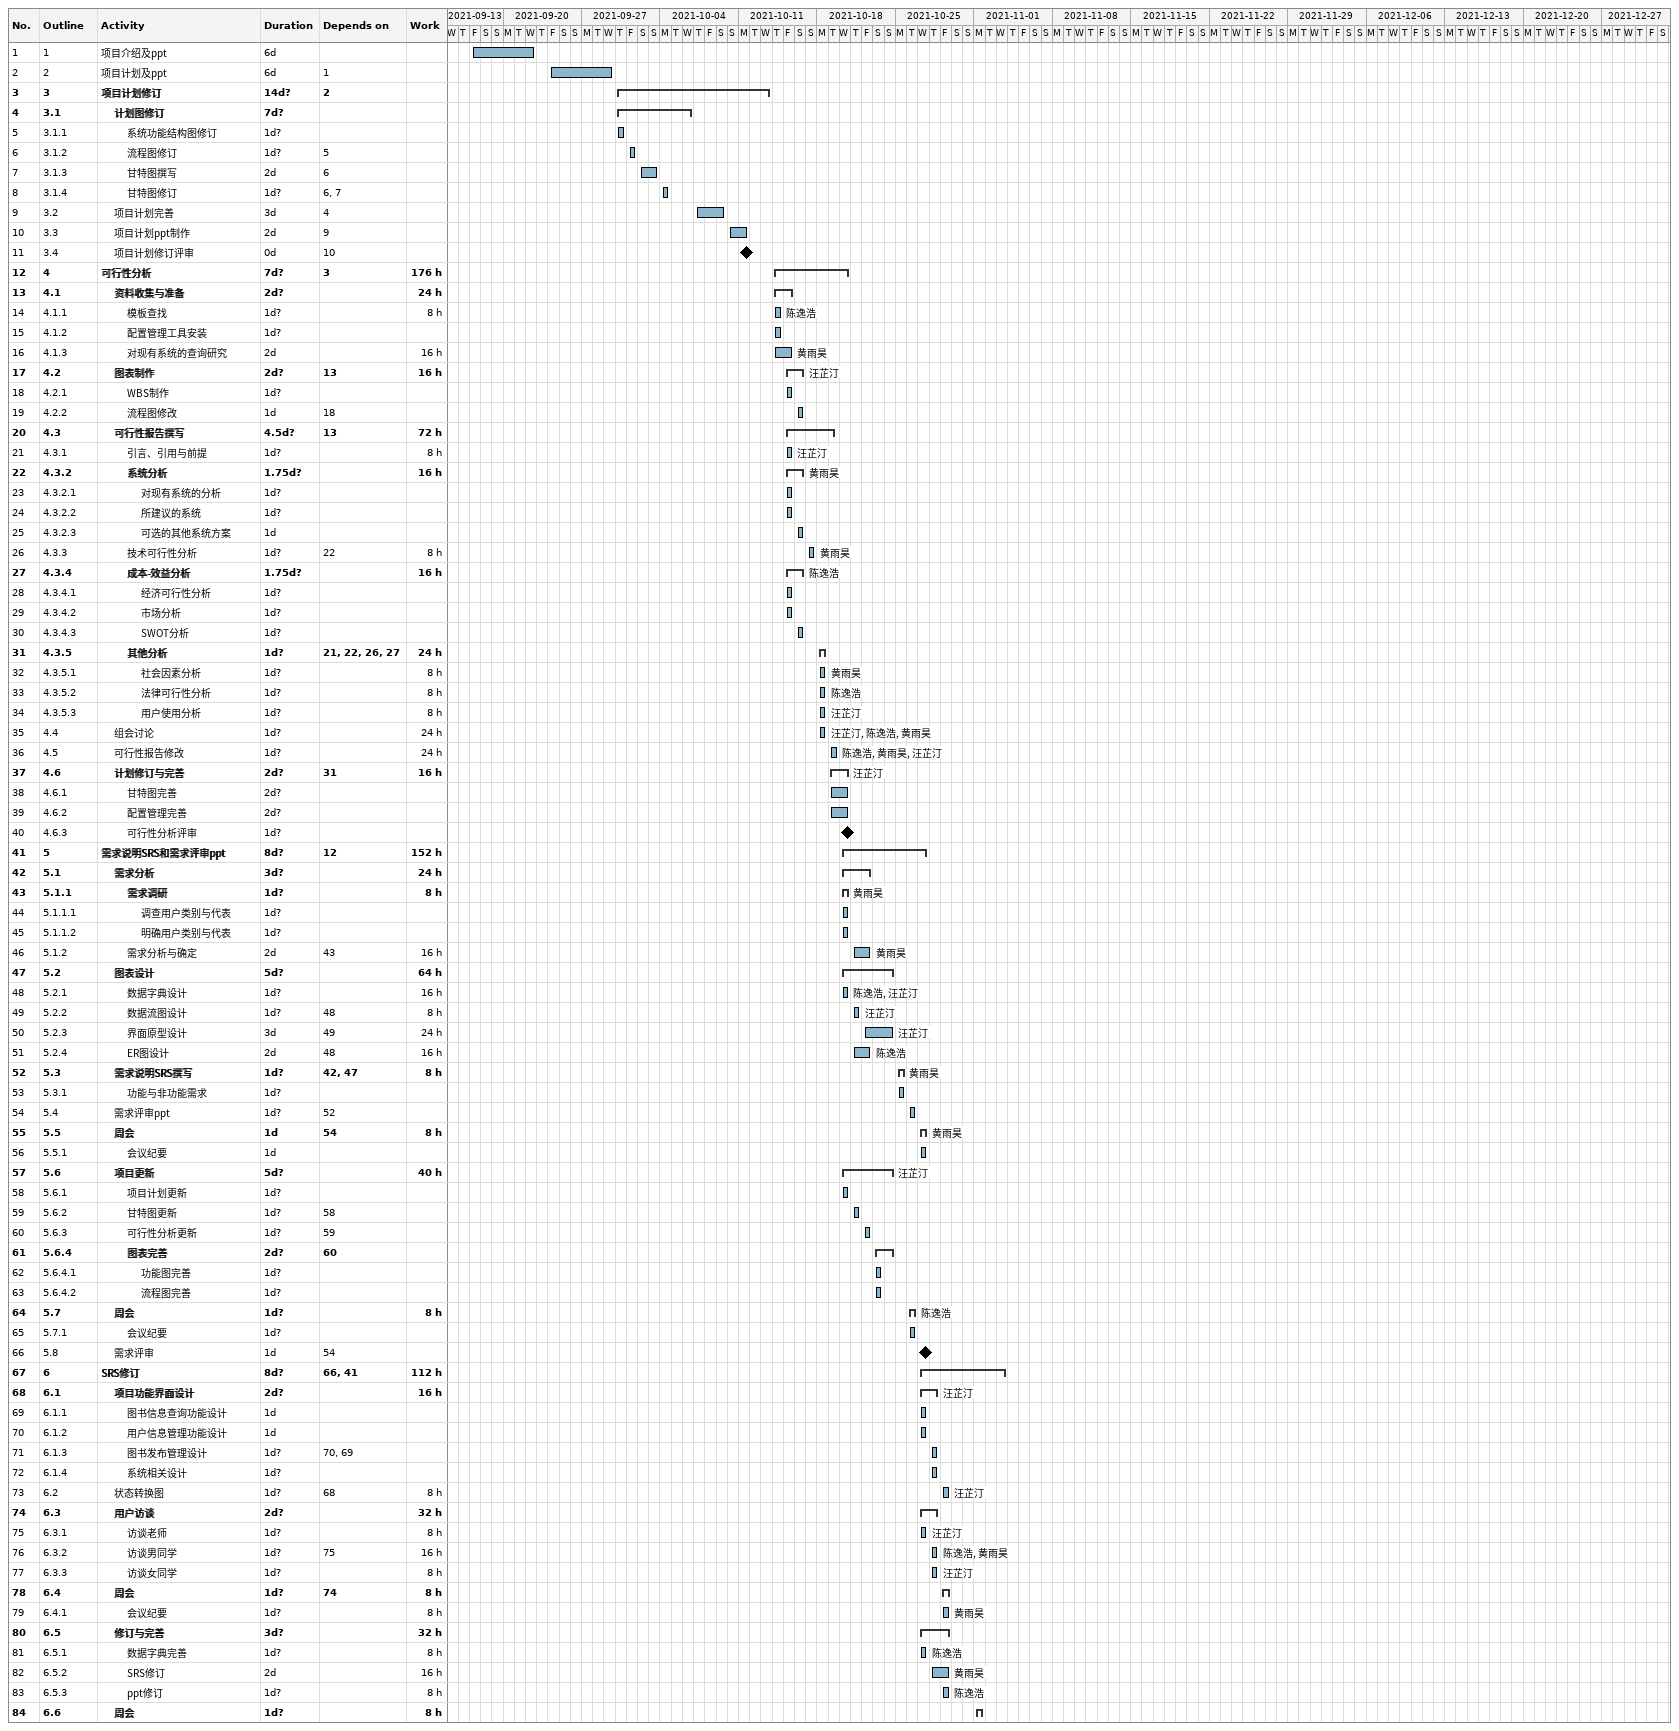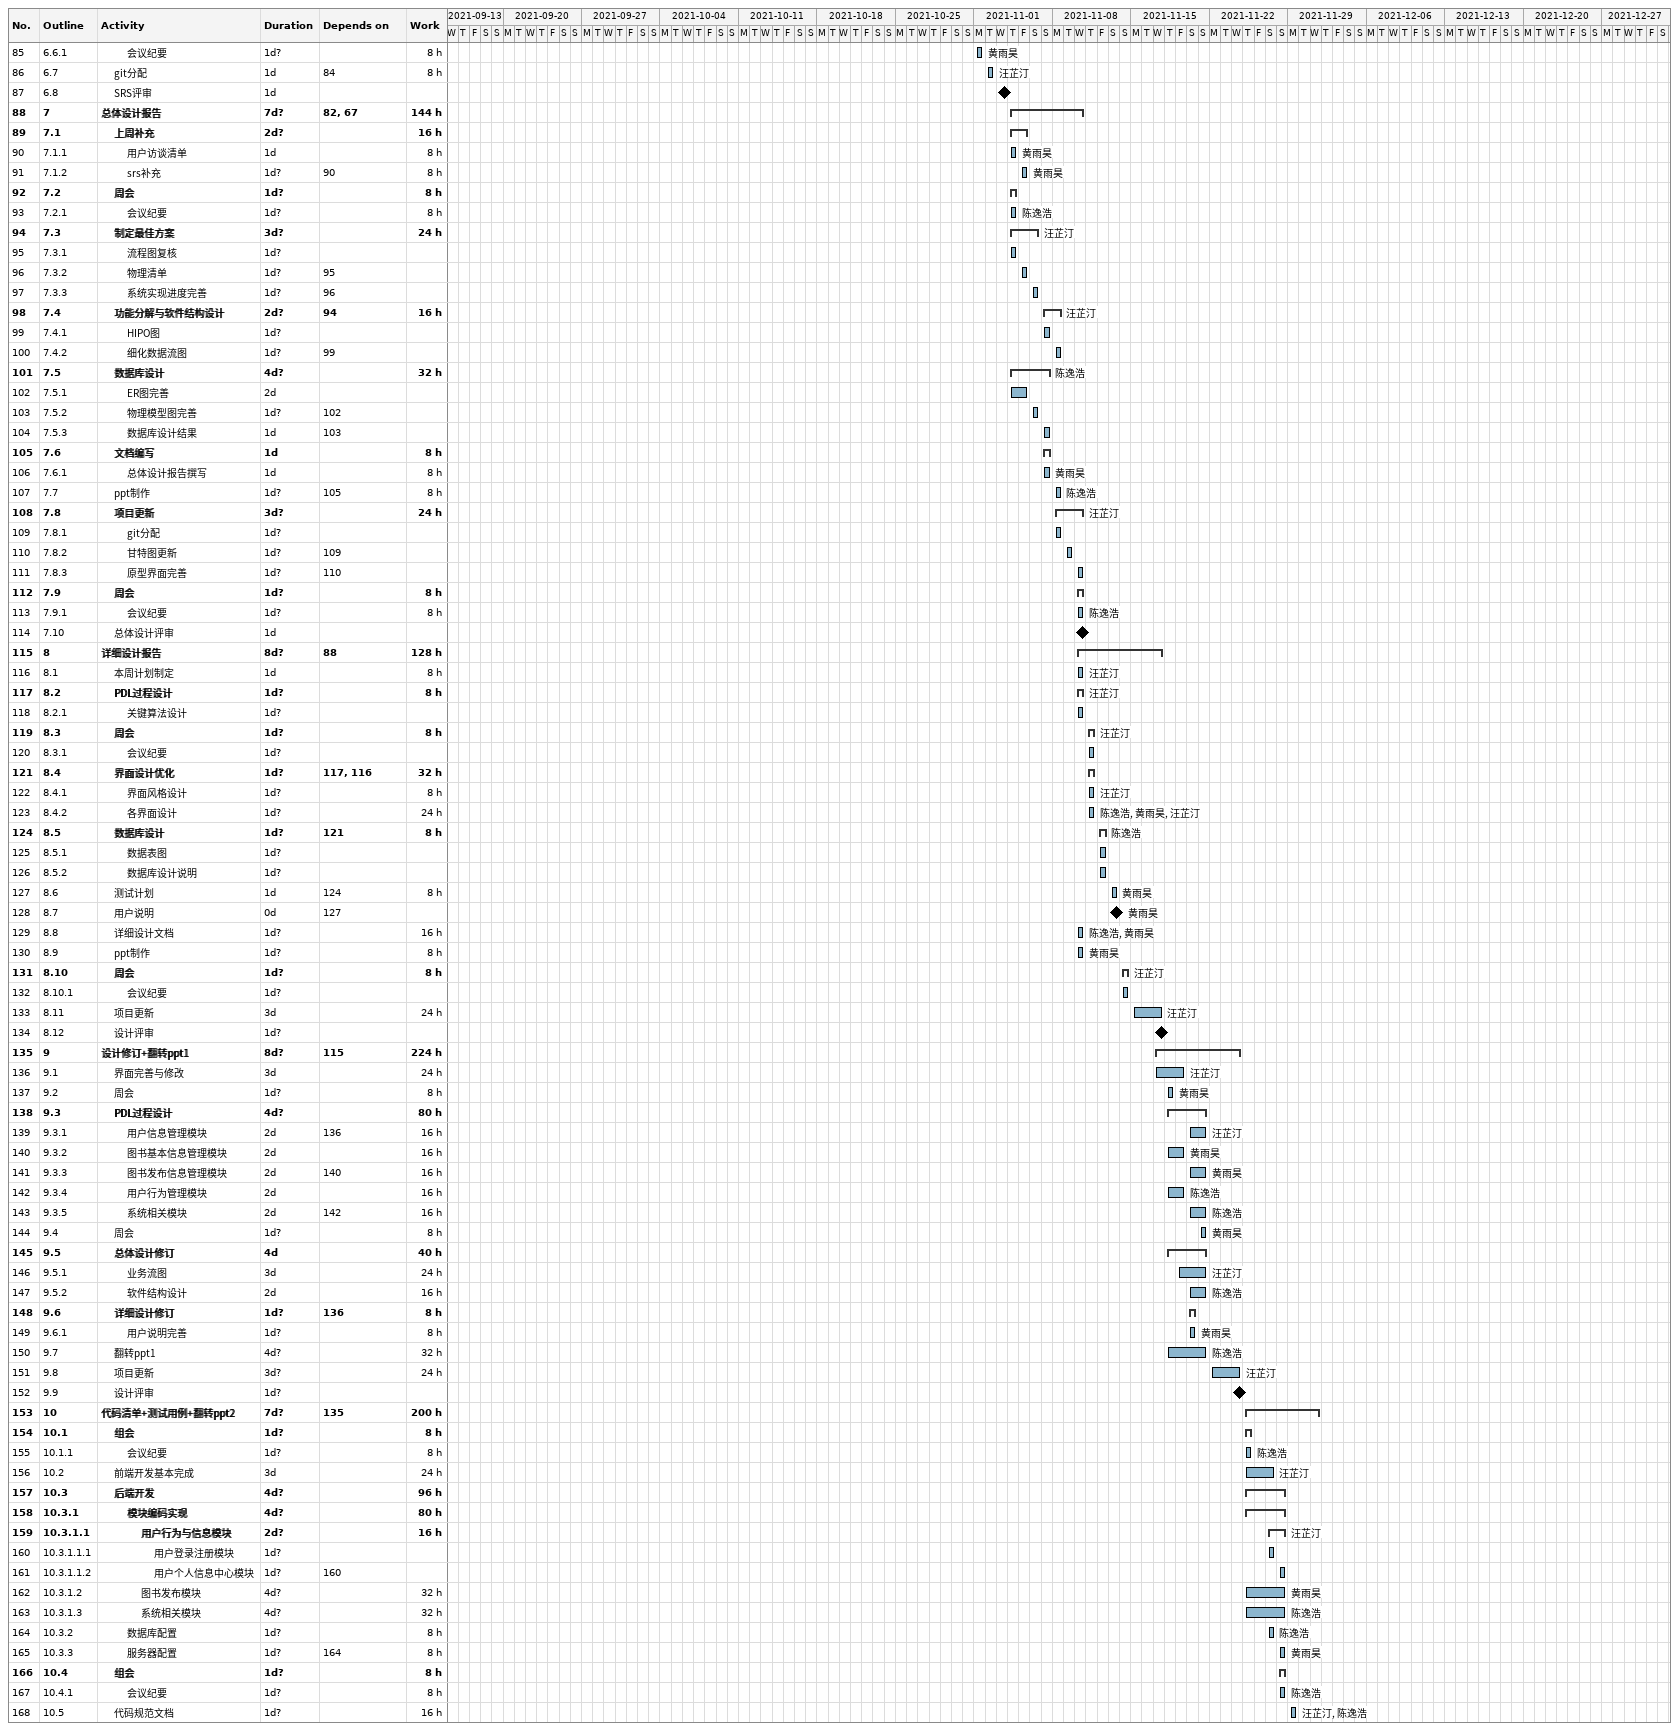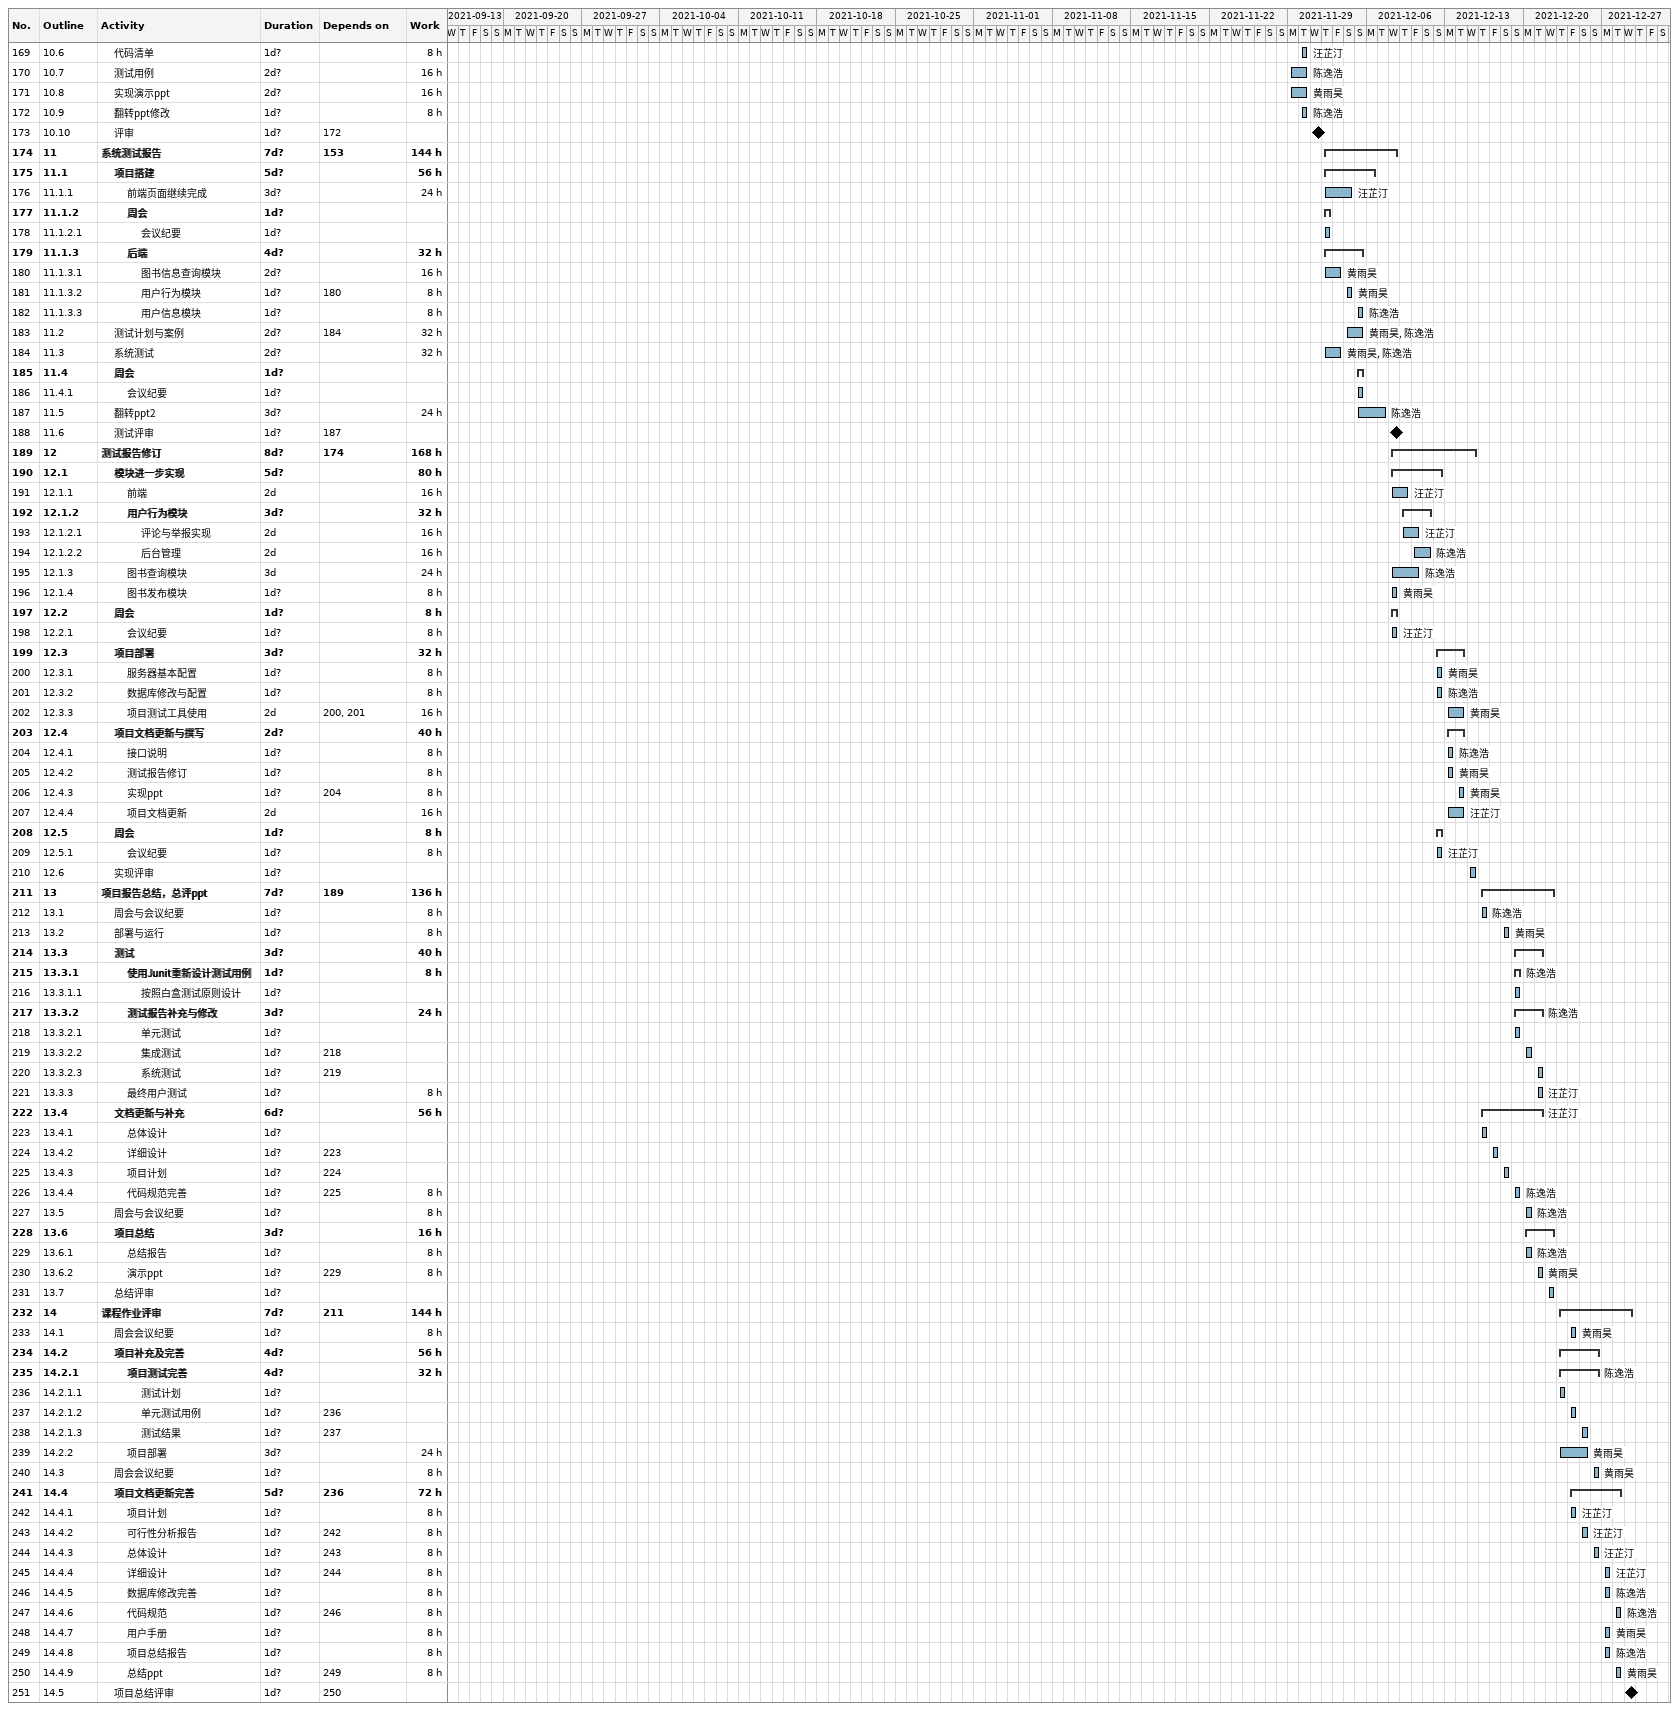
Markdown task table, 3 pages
| ID | WBS | Task | Duration | Start | Finish | Predecessors | Resources | Work (h) |
|---|---|---|---|---|---|---|---|---|
| 1 | 1 | 项目介绍及ppt | 6d | 2021-09-17 | 2021-09-22 |  |  |  |
| 2 | 2 | 项目计划及ppt | 6d | 2021-09-24 | 2021-09-29 | 1 |  |  |
| 3 | 3 | **项目计划修订** | 14d? | 2021-09-30 | 2021-10-13 | 2 |  |  |
| 4 | 3.1 | **计划图修订** | 7d? | 2021-09-30 | 2021-10-06 |  |  |  |
| 5 | 3.1.1 | 系统功能结构图修订 | 1d? | 2021-09-30 | 2021-09-30 |  |  |  |
| 6 | 3.1.2 | 流程图修订 | 1d? | 2021-10-01 | 2021-10-01 | 5 |  |  |
| 7 | 3.1.3 | 甘特图撰写 | 2d | 2021-10-02 | 2021-10-03 | 6 |  |  |
| 8 | 3.1.4 | 甘特图修订 | 1d? | 2021-10-04 | 2021-10-04 | 6, 7 |  |  |
| 9 | 3.2 | 项目计划完善 | 3d | 2021-10-07 | 2021-10-09 | 4 |  |  |
| 10 | 3.3 | 项目计划ppt制作 | 2d | 2021-10-10 | 2021-10-11 | 9 |  |  |
| 11 | 3.4 | 项目计划修订评审 | 0d | 2021-10-11 | 2021-10-11 | 10 |  |  |
| 12 | 4 | **可行性分析** | 7d? | 2021-10-14 | 2021-10-20 | 3 |  | 176 |
| 13 | 4.1 | **资料收集与准备** | 2d? | 2021-10-14 | 2021-10-15 |  |  | 24 |
| 14 | 4.1.1 | 模板查找 | 1d? | 2021-10-14 | 2021-10-14 |  | 陈逸浩 | 8 |
| 15 | 4.1.2 | 配置管理工具安装 | 1d? | 2021-10-14 | 2021-10-14 |  |  |  |
| 16 | 4.1.3 | 对现有系统的查询研究 | 2d | 2021-10-14 | 2021-10-15 |  | 黄雨昊 | 16 |
| 17 | 4.2 | **图表制作** | 2d? | 2021-10-15 | 2021-10-16 | 13 | 汪芷汀 | 16 |
| 18 | 4.2.1 | WBS制作 | 1d? | 2021-10-15 | 2021-10-15 |  |  |  |
| 19 | 4.2.2 | 流程图修改 | 1d | 2021-10-16 | 2021-10-16 | 18 |  |  |
| 20 | 4.3 | **可行性报告撰写** | 4.5d? | 2021-10-15 | 2021-10-19 | 13 |  | 72 |
| 21 | 4.3.1 | 引言、引用与前提 | 1d? | 2021-10-15 | 2021-10-15 |  | 汪芷汀 | 8 |
| 22 | 4.3.2 | **系统分析** | 1.75d? | 2021-10-15 | 2021-10-16 |  | 黄雨昊 | 16 |
| 23 | 4.3.2.1 | 对现有系统的分析 | 1d? | 2021-10-15 | 2021-10-15 |  |  |  |
| 24 | 4.3.2.2 | 所建议的系统 | 1d? | 2021-10-15 | 2021-10-15 |  |  |  |
| 25 | 4.3.2.3 | 可选的其他系统方案 | 1d | 2021-10-16 | 2021-10-16 |  |  |  |
| 26 | 4.3.3 | 技术可行性分析 | 1d? | 2021-10-17 | 2021-10-17 | 22 | 黄雨昊 | 8 |
| 27 | 4.3.4 | **成本-效益分析** | 1.75d? | 2021-10-15 | 2021-10-16 |  | 陈逸浩 | 16 |
| 28 | 4.3.4.1 | 经济可行性分析 | 1d? | 2021-10-15 | 2021-10-15 |  |  |  |
| 29 | 4.3.4.2 | 市场分析 | 1d? | 2021-10-15 | 2021-10-15 |  |  |  |
| 30 | 4.3.4.3 | SWOT分析 | 1d? | 2021-10-16 | 2021-10-16 |  |  |  |
| 31 | 4.3.5 | **其他分析** | 1d? | 2021-10-18 | 2021-10-18 | 21, 22, 26, 27 |  | 24 |
| 32 | 4.3.5.1 | 社会因素分析 | 1d? | 2021-10-18 | 2021-10-18 |  | 黄雨昊 | 8 |
| 33 | 4.3.5.2 | 法律可行性分析 | 1d? | 2021-10-18 | 2021-10-18 |  | 陈逸浩 | 8 |
| 34 | 4.3.5.3 | 用户使用分析 | 1d? | 2021-10-18 | 2021-10-18 |  | 汪芷汀 | 8 |
| 35 | 4.4 | 组会讨论 | 1d? | 2021-10-18 | 2021-10-18 |  | 汪芷汀, 陈逸浩, 黄雨昊 | 24 |
| 36 | 4.5 | 可行性报告修改 | 1d? | 2021-10-19 | 2021-10-19 |  | 陈逸浩, 黄雨昊, 汪芷汀 | 24 |
| 37 | 4.6 | **计划修订与完善** | 2d? | 2021-10-19 | 2021-10-20 | 31 | 汪芷汀 | 16 |
| 38 | 4.6.1 | 甘特图完善 | 2d? | 2021-10-19 | 2021-10-20 |  |  |  |
| 39 | 4.6.2 | 配置管理完善 | 2d? | 2021-10-19 | 2021-10-20 |  |  |  |
| 40 | 4.6.3 | 可行性分析评审 | 1d? | 2021-10-20 | 2021-10-20 |  |  |  |
| 41 | 5 | **需求说明SRS和需求评审ppt** | 8d? | 2021-10-20 | 2021-10-27 | 12 |  | 152 |
| 42 | 5.1 | **需求分析** | 3d? | 2021-10-20 | 2021-10-22 |  |  | 24 |
| 43 | 5.1.1 | **需求调研** | 1d? | 2021-10-20 | 2021-10-20 |  | 黄雨昊 | 8 |
| 44 | 5.1.1.1 | 调查用户类别与代表 | 1d? | 2021-10-20 | 2021-10-20 |  |  |  |
| 45 | 5.1.1.2 | 明确用户类别与代表 | 1d? | 2021-10-20 | 2021-10-20 |  |  |  |
| 46 | 5.1.2 | 需求分析与确定 | 2d | 2021-10-21 | 2021-10-22 | 43 | 黄雨昊 | 16 |
| 47 | 5.2 | **图表设计** | 5d? | 2021-10-20 | 2021-10-24 |  |  | 64 |
| 48 | 5.2.1 | 数据字典设计 | 1d? | 2021-10-20 | 2021-10-20 |  | 陈逸浩, 汪芷汀 | 16 |
| 49 | 5.2.2 | 数据流图设计 | 1d? | 2021-10-21 | 2021-10-21 | 48 | 汪芷汀 | 8 |
| 50 | 5.2.3 | 界面原型设计 | 3d | 2021-10-22 | 2021-10-24 | 49 | 汪芷汀 | 24 |
| 51 | 5.2.4 | ER图设计 | 2d | 2021-10-21 | 2021-10-22 | 48 | 陈逸浩 | 16 |
| 52 | 5.3 | **需求说明SRS撰写** | 1d? | 2021-10-25 | 2021-10-25 | 42, 47 | 黄雨昊 | 8 |
| 53 | 5.3.1 | 功能与非功能需求 | 1d? | 2021-10-25 | 2021-10-25 |  |  |  |
| 54 | 5.4 | 需求评审ppt | 1d? | 2021-10-26 | 2021-10-26 | 52 |  |  |
| 55 | 5.5 | **周会** | 1d | 2021-10-27 | 2021-10-27 | 54 | 黄雨昊 | 8 |
| 56 | 5.5.1 | 会议纪要 | 1d | 2021-10-27 | 2021-10-27 |  |  |  |
| 57 | 5.6 | **项目更新** | 5d? | 2021-10-20 | 2021-10-24 |  | 汪芷汀 | 40 |
| 58 | 5.6.1 | 项目计划更新 | 1d? | 2021-10-20 | 2021-10-20 |  |  |  |
| 59 | 5.6.2 | 甘特图更新 | 1d? | 2021-10-21 | 2021-10-21 | 58 |  |  |
| 60 | 5.6.3 | 可行性分析更新 | 1d? | 2021-10-22 | 2021-10-22 | 59 |  |  |
| 61 | 5.6.4 | **图表完善** | 2d? | 2021-10-23 | 2021-10-24 | 60 |  |  |
| 62 | 5.6.4.1 | 功能图完善 | 1d? | 2021-10-23 | 2021-10-23 |  |  |  |
| 63 | 5.6.4.2 | 流程图完善 | 1d? | 2021-10-23 | 2021-10-23 |  |  |  |
| 64 | 5.7 | **周会** | 1d? | 2021-10-26 | 2021-10-26 |  | 陈逸浩 | 8 |
| 65 | 5.7.1 | 会议纪要 | 1d? | 2021-10-26 | 2021-10-26 |  |  |  |
| 66 | 5.8 | 需求评审 | 1d | 2021-10-27 | 2021-10-27 | 54 |  |  |
| 67 | 6 | **SRS修订** | 8d? | 2021-10-27 | 2021-11-03 | 66, 41 |  | 112 |
| 68 | 6.1 | **项目功能界面设计** | 2d? | 2021-10-27 | 2021-10-28 |  | 汪芷汀 | 16 |
| 69 | 6.1.1 | 图书信息查询功能设计 | 1d | 2021-10-27 | 2021-10-27 |  |  |  |
| 70 | 6.1.2 | 用户信息管理功能设计 | 1d | 2021-10-27 | 2021-10-27 |  |  |  |
| 71 | 6.1.3 | 图书发布管理设计 | 1d? | 2021-10-28 | 2021-10-28 | 70, 69 |  |  |
| 72 | 6.1.4 | 系统相关设计 | 1d? | 2021-10-28 | 2021-10-28 |  |  |  |
| 73 | 6.2 | 状态转换图 | 1d? | 2021-10-29 | 2021-10-29 | 68 | 汪芷汀 | 8 |
| 74 | 6.3 | **用户访谈** | 2d? | 2021-10-27 | 2021-10-28 |  |  | 32 |
| 75 | 6.3.1 | 访谈老师 | 1d? | 2021-10-27 | 2021-10-27 |  | 汪芷汀 | 8 |
| 76 | 6.3.2 | 访谈男同学 | 1d? | 2021-10-28 | 2021-10-28 | 75 | 陈逸浩, 黄雨昊 | 16 |
| 77 | 6.3.3 | 访谈女同学 | 1d? | 2021-10-28 | 2021-10-28 |  | 汪芷汀 | 8 |
| 78 | 6.4 | **周会** | 1d? | 2021-10-29 | 2021-10-29 | 74 |  | 8 |
| 79 | 6.4.1 | 会议纪要 | 1d? | 2021-10-29 | 2021-10-29 |  | 黄雨昊 | 8 |
| 80 | 6.5 | **修订与完善** | 3d? | 2021-10-27 | 2021-10-29 |  |  | 32 |
| 81 | 6.5.1 | 数据字典完善 | 1d? | 2021-10-27 | 2021-10-27 |  | 陈逸浩 | 8 |
| 82 | 6.5.2 | SRS修订 | 2d | 2021-10-28 | 2021-10-29 |  | 黄雨昊 | 16 |
| 83 | 6.5.3 | ppt修订 | 1d? | 2021-10-29 | 2021-10-29 |  | 陈逸浩 | 8 |
| 84 | 6.6 | **周会** | 1d? | 2021-11-01 | 2021-11-01 |  |  | 8 |
| 85 | 6.6.1 | 会议纪要 | 1d? | 2021-11-01 | 2021-11-01 |  | 黄雨昊 | 8 |
| 86 | 6.7 | git分配 | 1d | 2021-11-02 | 2021-11-02 | 84 | 汪芷汀 | 8 |
| 87 | 6.8 | SRS评审 | 1d | 2021-11-03 | 2021-11-03 |  |  |  |
| 88 | 7 | **总体设计报告** | 7d? | 2021-11-04 | 2021-11-10 | 82, 67 |  | 144 |
| 89 | 7.1 | **上周补充** | 2d? | 2021-11-04 | 2021-11-05 |  |  | 16 |
| 90 | 7.1.1 | 用户访谈清单 | 1d | 2021-11-04 | 2021-11-04 |  | 黄雨昊 | 8 |
| 91 | 7.1.2 | srs补充 | 1d? | 2021-11-05 | 2021-11-05 | 90 | 黄雨昊 | 8 |
| 92 | 7.2 | **周会** | 1d? | 2021-11-04 | 2021-11-04 |  |  | 8 |
| 93 | 7.2.1 | 会议纪要 | 1d? | 2021-11-04 | 2021-11-04 |  | 陈逸浩 | 8 |
| 94 | 7.3 | **制定最佳方案** | 3d? | 2021-11-04 | 2021-11-06 |  | 汪芷汀 | 24 |
| 95 | 7.3.1 | 流程图复核 | 1d? | 2021-11-04 | 2021-11-04 |  |  |  |
| 96 | 7.3.2 | 物理清单 | 1d? | 2021-11-05 | 2021-11-05 | 95 |  |  |
| 97 | 7.3.3 | 系统实现进度完善 | 1d? | 2021-11-06 | 2021-11-06 | 96 |  |  |
| 98 | 7.4 | **功能分解与软件结构设计** | 2d? | 2021-11-07 | 2021-11-08 | 94 | 汪芷汀 | 16 |
| 99 | 7.4.1 | HIPO图 | 1d? | 2021-11-07 | 2021-11-07 |  |  |  |
| 100 | 7.4.2 | 细化数据流图 | 1d? | 2021-11-08 | 2021-11-08 | 99 |  |  |
| 101 | 7.5 | **数据库设计** | 4d? | 2021-11-04 | 2021-11-07 |  | 陈逸浩 | 32 |
| 102 | 7.5.1 | ER图完善 | 2d | 2021-11-04 | 2021-11-05 |  |  |  |
| 103 | 7.5.2 | 物理模型图完善 | 1d? | 2021-11-06 | 2021-11-06 | 102 |  |  |
| 104 | 7.5.3 | 数据库设计结果 | 1d | 2021-11-07 | 2021-11-07 | 103 |  |  |
| 105 | 7.6 | **文档编写** | 1d | 2021-11-07 | 2021-11-07 |  |  | 8 |
| 106 | 7.6.1 | 总体设计报告撰写 | 1d | 2021-11-07 | 2021-11-07 |  | 黄雨昊 | 8 |
| 107 | 7.7 | ppt制作 | 1d? | 2021-11-08 | 2021-11-08 | 105 | 陈逸浩 | 8 |
| 108 | 7.8 | **项目更新** | 3d? | 2021-11-08 | 2021-11-10 |  | 汪芷汀 | 24 |
| 109 | 7.8.1 | git分配 | 1d? | 2021-11-08 | 2021-11-08 |  |  |  |
| 110 | 7.8.2 | 甘特图更新 | 1d? | 2021-11-09 | 2021-11-09 | 109 |  |  |
| 111 | 7.8.3 | 原型界面完善 | 1d? | 2021-11-10 | 2021-11-10 | 110 |  |  |
| 112 | 7.9 | **周会** | 1d? | 2021-11-10 | 2021-11-10 |  |  | 8 |
| 113 | 7.9.1 | 会议纪要 | 1d? | 2021-11-10 | 2021-11-10 |  | 陈逸浩 | 8 |
| 114 | 7.10 | 总体设计评审 | 1d | 2021-11-10 | 2021-11-10 |  |  |  |
| 115 | 8 | **详细设计报告** | 8d? | 2021-11-10 | 2021-11-17 | 88 |  | 128 |
| 116 | 8.1 | 本周计划制定 | 1d | 2021-11-10 | 2021-11-10 |  | 汪芷汀 | 8 |
| 117 | 8.2 | **PDL过程设计** | 1d? | 2021-11-10 | 2021-11-10 |  | 汪芷汀 | 8 |
| 118 | 8.2.1 | 关键算法设计 | 1d? | 2021-11-10 | 2021-11-10 |  |  |  |
| 119 | 8.3 | **周会** | 1d? | 2021-11-11 | 2021-11-11 |  | 汪芷汀 | 8 |
| 120 | 8.3.1 | 会议纪要 | 1d? | 2021-11-11 | 2021-11-11 |  |  |  |
| 121 | 8.4 | **界面设计优化** | 1d? | 2021-11-11 | 2021-11-11 | 117, 116 |  | 32 |
| 122 | 8.4.1 | 界面风格设计 | 1d? | 2021-11-11 | 2021-11-11 |  | 汪芷汀 | 8 |
| 123 | 8.4.2 | 各界面设计 | 1d? | 2021-11-11 | 2021-11-11 |  | 陈逸浩, 黄雨昊, 汪芷汀 | 24 |
| 124 | 8.5 | **数据库设计** | 1d? | 2021-11-12 | 2021-11-12 | 121 | 陈逸浩 | 8 |
| 125 | 8.5.1 | 数据表图 | 1d? | 2021-11-12 | 2021-11-12 |  |  |  |
| 126 | 8.5.2 | 数据库设计说明 | 1d? | 2021-11-12 | 2021-11-12 |  |  |  |
| 127 | 8.6 | 测试计划 | 1d | 2021-11-13 | 2021-11-13 | 124 | 黄雨昊 | 8 |
| 128 | 8.7 | 用户说明 | 0d | 2021-11-13 | 2021-11-13 | 127 | 黄雨昊 |  |
| 129 | 8.8 | 详细设计文档 | 1d? | 2021-11-10 | 2021-11-10 |  | 陈逸浩, 黄雨昊 | 16 |
| 130 | 8.9 | ppt制作 | 1d? | 2021-11-10 | 2021-11-10 |  | 黄雨昊 | 8 |
| 131 | 8.10 | **周会** | 1d? | 2021-11-14 | 2021-11-14 |  | 汪芷汀 | 8 |
| 132 | 8.10.1 | 会议纪要 | 1d? | 2021-11-14 | 2021-11-14 |  |  |  |
| 133 | 8.11 | 项目更新 | 3d | 2021-11-15 | 2021-11-17 |  | 汪芷汀 | 24 |
| 134 | 8.12 | 设计评审 | 1d? | 2021-11-17 | 2021-11-17 |  |  |  |
| 135 | 9 | **设计修订+翻转ppt1** | 8d? | 2021-11-17 | 2021-11-24 | 115 |  | 224 |
| 136 | 9.1 | 界面完善与修改 | 3d | 2021-11-17 | 2021-11-19 |  | 汪芷汀 | 24 |
| 137 | 9.2 | 周会 | 1d? | 2021-11-18 | 2021-11-18 |  | 黄雨昊 | 8 |
| 138 | 9.3 | **PDL过程设计** | 4d? | 2021-11-18 | 2021-11-21 |  |  | 80 |
| 139 | 9.3.1 | 用户信息管理模块 | 2d | 2021-11-20 | 2021-11-21 | 136 | 汪芷汀 | 16 |
| 140 | 9.3.2 | 图书基本信息管理模块 | 2d | 2021-11-18 | 2021-11-19 |  | 黄雨昊 | 16 |
| 141 | 9.3.3 | 图书发布信息管理模块 | 2d | 2021-11-20 | 2021-11-21 | 140 | 黄雨昊 | 16 |
| 142 | 9.3.4 | 用户行为管理模块 | 2d | 2021-11-18 | 2021-11-19 |  | 陈逸浩 | 16 |
| 143 | 9.3.5 | 系统相关模块 | 2d | 2021-11-20 | 2021-11-21 | 142 | 陈逸浩 | 16 |
| 144 | 9.4 | 周会 | 1d? | 2021-11-21 | 2021-11-21 |  | 黄雨昊 | 8 |
| 145 | 9.5 | **总体设计修订** | 4d | 2021-11-18 | 2021-11-21 |  |  | 40 |
| 146 | 9.5.1 | 业务流图 | 3d | 2021-11-19 | 2021-11-21 |  | 汪芷汀 | 24 |
| 147 | 9.5.2 | 软件结构设计 | 2d | 2021-11-20 | 2021-11-21 |  | 陈逸浩 | 16 |
| 148 | 9.6 | **详细设计修订** | 1d? | 2021-11-20 | 2021-11-20 | 136 |  | 8 |
| 149 | 9.6.1 | 用户说明完善 | 1d? | 2021-11-20 | 2021-11-20 |  | 黄雨昊 | 8 |
| 150 | 9.7 | 翻转ppt1 | 4d? | 2021-11-18 | 2021-11-21 |  | 陈逸浩 | 32 |
| 151 | 9.8 | 项目更新 | 3d? | 2021-11-22 | 2021-11-24 |  | 汪芷汀 | 24 |
| 152 | 9.9 | 设计评审 | 1d? | 2021-11-24 | 2021-11-24 |  |  |  |
| 153 | 10 | **代码清单+测试用例+翻转ppt2** | 7d? | 2021-11-25 | 2021-12-01 | 135 |  | 200 |
| 154 | 10.1 | **组会** | 1d? | 2021-11-25 | 2021-11-25 |  |  | 8 |
| 155 | 10.1.1 | 会议纪要 | 1d? | 2021-11-25 | 2021-11-25 |  | 陈逸浩 | 8 |
| 156 | 10.2 | 前端开发基本完成 | 3d | 2021-11-25 | 2021-11-27 |  | 汪芷汀 | 24 |
| 157 | 10.3 | **后端开发** | 4d? | 2021-11-25 | 2021-11-28 |  |  | 96 |
| 158 | 10.3.1 | **模块编码实现** | 4d? | 2021-11-25 | 2021-11-28 |  |  | 80 |
| 159 | 10.3.1.1 | **用户行为与信息模块** | 2d? | 2021-11-27 | 2021-11-28 |  | 汪芷汀 | 16 |
| 160 | 10.3.1.1.1 | 用户登录注册模块 | 1d? | 2021-11-27 | 2021-11-27 |  |  |  |
| 161 | 10.3.1.1.2 | 用户个人信息中心模块 | 1d? | 2021-11-28 | 2021-11-28 | 160 |  |  |
| 162 | 10.3.1.2 | 图书发布模块 | 4d? | 2021-11-25 | 2021-11-28 |  | 黄雨昊 | 32 |
| 163 | 10.3.1.3 | 系统相关模块 | 4d? | 2021-11-25 | 2021-11-28 |  | 陈逸浩 | 32 |
| 164 | 10.3.2 | 数据库配置 | 1d? | 2021-11-27 | 2021-11-27 |  | 陈逸浩 | 8 |
| 165 | 10.3.3 | 服务器配置 | 1d? | 2021-11-28 | 2021-11-28 | 164 | 黄雨昊 | 8 |
| 166 | 10.4 | **组会** | 1d? | 2021-11-28 | 2021-11-28 |  |  | 8 |
| 167 | 10.4.1 | 会议纪要 | 1d? | 2021-11-28 | 2021-11-28 |  | 陈逸浩 | 8 |
| 168 | 10.5 | 代码规范文档 | 1d? | 2021-11-29 | 2021-11-29 |  | 汪芷汀, 陈逸浩 | 16 |
| 169 | 10.6 | 代码清单 | 1d? | 2021-11-30 | 2021-11-30 |  | 汪芷汀 | 8 |
| 170 | 10.7 | 测试用例 | 2d? | 2021-11-29 | 2021-11-30 |  | 陈逸浩 | 16 |
| 171 | 10.8 | 实现演示ppt | 2d? | 2021-11-29 | 2021-11-30 |  | 黄雨昊 | 16 |
| 172 | 10.9 | 翻转ppt修改 | 1d? | 2021-11-30 | 2021-11-30 |  | 陈逸浩 | 8 |
| 173 | 10.10 | 评审 | 1d? | 2021-12-01 | 2021-12-01 | 172 |  |  |
| 174 | 11 | **系统测试报告** | 7d? | 2021-12-02 | 2021-12-08 | 153 |  | 144 |
| 175 | 11.1 | **项目搭建** | 5d? | 2021-12-02 | 2021-12-06 |  |  | 56 |
| 176 | 11.1.1 | 前端页面继续完成 | 3d? | 2021-12-02 | 2021-12-04 |  | 汪芷汀 | 24 |
| 177 | 11.1.2 | **周会** | 1d? | 2021-12-02 | 2021-12-02 |  |  |  |
| 178 | 11.1.2.1 | 会议纪要 | 1d? | 2021-12-02 | 2021-12-02 |  |  |  |
| 179 | 11.1.3 | **后端** | 4d? | 2021-12-02 | 2021-12-05 |  |  | 32 |
| 180 | 11.1.3.1 | 图书信息查询模块 | 2d? | 2021-12-02 | 2021-12-03 |  | 黄雨昊 | 16 |
| 181 | 11.1.3.2 | 用户行为模块 | 1d? | 2021-12-04 | 2021-12-04 | 180 | 黄雨昊 | 8 |
| 182 | 11.1.3.3 | 用户信息模块 | 1d? | 2021-12-05 | 2021-12-05 |  | 陈逸浩 | 8 |
| 183 | 11.2 | 测试计划与案例 | 2d? | 2021-12-04 | 2021-12-05 | 184 | 黄雨昊, 陈逸浩 | 32 |
| 184 | 11.3 | 系统测试 | 2d? | 2021-12-02 | 2021-12-03 |  | 黄雨昊, 陈逸浩 | 32 |
| 185 | 11.4 | **周会** | 1d? | 2021-12-05 | 2021-12-05 |  |  |  |
| 186 | 11.4.1 | 会议纪要 | 1d? | 2021-12-05 | 2021-12-05 |  |  |  |
| 187 | 11.5 | 翻转ppt2 | 3d? | 2021-12-05 | 2021-12-07 |  | 陈逸浩 | 24 |
| 188 | 11.6 | 测试评审 | 1d? | 2021-12-08 | 2021-12-08 | 187 |  |  |
| 189 | 12 | **测试报告修订** | 8d? | 2021-12-08 | 2021-12-15 | 174 |  | 168 |
| 190 | 12.1 | **模块进一步实现** | 5d? | 2021-12-08 | 2021-12-12 |  |  | 80 |
| 191 | 12.1.1 | 前端 | 2d | 2021-12-08 | 2021-12-09 |  | 汪芷汀 | 16 |
| 192 | 12.1.2 | **用户行为模块** | 3d? | 2021-12-09 | 2021-12-11 |  |  | 32 |
| 193 | 12.1.2.1 | 评论与举报实现 | 2d | 2021-12-09 | 2021-12-10 |  | 汪芷汀 | 16 |
| 194 | 12.1.2.2 | 后台管理 | 2d | 2021-12-10 | 2021-12-11 |  | 陈逸浩 | 16 |
| 195 | 12.1.3 | 图书查询模块 | 3d | 2021-12-08 | 2021-12-10 |  | 陈逸浩 | 24 |
| 196 | 12.1.4 | 图书发布模块 | 1d? | 2021-12-08 | 2021-12-08 |  | 黄雨昊 | 8 |
| 197 | 12.2 | **周会** | 1d? | 2021-12-08 | 2021-12-08 |  |  | 8 |
| 198 | 12.2.1 | 会议纪要 | 1d? | 2021-12-08 | 2021-12-08 |  | 汪芷汀 | 8 |
| 199 | 12.3 | **项目部署** | 3d? | 2021-12-12 | 2021-12-14 |  |  | 32 |
| 200 | 12.3.1 | 服务器基本配置 | 1d? | 2021-12-12 | 2021-12-12 |  | 黄雨昊 | 8 |
| 201 | 12.3.2 | 数据库修改与配置 | 1d? | 2021-12-12 | 2021-12-12 |  | 陈逸浩 | 8 |
| 202 | 12.3.3 | 项目测试工具使用 | 2d | 2021-12-13 | 2021-12-14 | 200, 201 | 黄雨昊 | 16 |
| 203 | 12.4 | **项目文档更新与撰写** | 2d? | 2021-12-13 | 2021-12-14 |  |  | 40 |
| 204 | 12.4.1 | 接口说明 | 1d? | 2021-12-13 | 2021-12-13 |  | 陈逸浩 | 8 |
| 205 | 12.4.2 | 测试报告修订 | 1d? | 2021-12-13 | 2021-12-13 |  | 黄雨昊 | 8 |
| 206 | 12.4.3 | 实现ppt | 1d? | 2021-12-14 | 2021-12-14 | 204 | 黄雨昊 | 8 |
| 207 | 12.4.4 | 项目文档更新 | 2d | 2021-12-13 | 2021-12-14 |  | 汪芷汀 | 16 |
| 208 | 12.5 | **周会** | 1d? | 2021-12-12 | 2021-12-12 |  |  | 8 |
| 209 | 12.5.1 | 会议纪要 | 1d? | 2021-12-12 | 2021-12-12 |  | 汪芷汀 | 8 |
| 210 | 12.6 | 实现评审 | 1d? | 2021-12-15 | 2021-12-15 |  |  |  |
| 211 | 13 | **项目报告总结，总评ppt** | 7d? | 2021-12-16 | 2021-12-22 | 189 |  | 136 |
| 212 | 13.1 | 周会与会议纪要 | 1d? | 2021-12-16 | 2021-12-16 |  | 陈逸浩 | 8 |
| 213 | 13.2 | 部署与运行 | 1d? | 2021-12-18 | 2021-12-18 |  | 黄雨昊 | 8 |
| 214 | 13.3 | **测试** | 3d? | 2021-12-19 | 2021-12-21 |  |  | 40 |
| 215 | 13.3.1 | **使用Junit重新设计测试用例** | 1d? | 2021-12-19 | 2021-12-19 |  | 陈逸浩 | 8 |
| 216 | 13.3.1.1 | 按照白盒测试原则设计 | 1d? | 2021-12-19 | 2021-12-19 |  |  |  |
| 217 | 13.3.2 | **测试报告补充与修改** | 3d? | 2021-12-19 | 2021-12-21 |  | 陈逸浩 | 24 |
| 218 | 13.3.2.1 | 单元测试 | 1d? | 2021-12-19 | 2021-12-19 |  |  |  |
| 219 | 13.3.2.2 | 集成测试 | 1d? | 2021-12-20 | 2021-12-20 | 218 |  |  |
| 220 | 13.3.2.3 | 系统测试 | 1d? | 2021-12-21 | 2021-12-21 | 219 |  |  |
| 221 | 13.3.3 | 最终用户测试 | 1d? | 2021-12-21 | 2021-12-21 |  | 汪芷汀 | 8 |
| 222 | 13.4 | **文档更新与补充** | 6d? | 2021-12-16 | 2021-12-21 |  | 汪芷汀 | 56 |
| 223 | 13.4.1 | 总体设计 | 1d? | 2021-12-16 | 2021-12-16 |  |  |  |
| 224 | 13.4.2 | 详细设计 | 1d? | 2021-12-17 | 2021-12-17 | 223 |  |  |
| 225 | 13.4.3 | 项目计划 | 1d? | 2021-12-18 | 2021-12-18 | 224 |  |  |
| 226 | 13.4.4 | 代码规范完善 | 1d? | 2021-12-19 | 2021-12-19 | 225 | 陈逸浩 | 8 |
| 227 | 13.5 | 周会与会议纪要 | 1d? | 2021-12-20 | 2021-12-20 |  | 陈逸浩 | 8 |
| 228 | 13.6 | **项目总结** | 3d? | 2021-12-20 | 2021-12-22 |  |  | 16 |
| 229 | 13.6.1 | 总结报告 | 1d? | 2021-12-20 | 2021-12-20 |  | 陈逸浩 | 8 |
| 230 | 13.6.2 | 演示ppt | 1d? | 2021-12-21 | 2021-12-21 | 229 | 黄雨昊 | 8 |
| 231 | 13.7 | 总结评审 | 1d? | 2021-12-22 | 2021-12-22 |  |  |  |
| 232 | 14 | **课程作业评审** | 7d? | 2021-12-23 | 2021-12-29 | 211 |  | 144 |
| 233 | 14.1 | 周会会议纪要 | 1d? | 2021-12-24 | 2021-12-24 |  | 黄雨昊 | 8 |
| 234 | 14.2 | **项目补充及完善** | 4d? | 2021-12-23 | 2021-12-26 |  |  | 56 |
| 235 | 14.2.1 | **项目测试完善** | 4d? | 2021-12-23 | 2021-12-26 |  | 陈逸浩 | 32 |
| 236 | 14.2.1.1 | 测试计划 | 1d? | 2021-12-23 | 2021-12-23 |  |  |  |
| 237 | 14.2.1.2 | 单元测试用例 | 1d? | 2021-12-24 | 2021-12-24 | 236 |  |  |
| 238 | 14.2.1.3 | 测试结果 | 1d? | 2021-12-25 | 2021-12-25 | 237 |  |  |
| 239 | 14.2.2 | 项目部署 | 3d? | 2021-12-23 | 2021-12-25 |  | 黄雨昊 | 24 |
| 240 | 14.3 | 周会会议纪要 | 1d? | 2021-12-26 | 2021-12-26 |  | 黄雨昊 | 8 |
| 241 | 14.4 | **项目文档更新完善** | 5d? | 2021-12-24 | 2021-12-28 | 236 |  | 72 |
| 242 | 14.4.1 | 项目计划 | 1d? | 2021-12-24 | 2021-12-24 |  | 汪芷汀 | 8 |
| 243 | 14.4.2 | 可行性分析报告 | 1d? | 2021-12-25 | 2021-12-25 | 242 | 汪芷汀 | 8 |
| 244 | 14.4.3 | 总体设计 | 1d? | 2021-12-26 | 2021-12-26 | 243 | 汪芷汀 | 8 |
| 245 | 14.4.4 | 详细设计 | 1d? | 2021-12-27 | 2021-12-27 | 244 | 汪芷汀 | 8 |
| 246 | 14.4.5 | 数据库修改完善 | 1d? | 2021-12-27 | 2021-12-27 |  | 陈逸浩 | 8 |
| 247 | 14.4.6 | 代码规范 | 1d? | 2021-12-28 | 2021-12-28 | 246 | 陈逸浩 | 8 |
| 248 | 14.4.7 | 用户手册 | 1d? | 2021-12-27 | 2021-12-27 |  | 黄雨昊 | 8 |
| 249 | 14.4.8 | 项目总结报告 | 1d? | 2021-12-27 | 2021-12-27 |  | 陈逸浩 | 8 |
| 250 | 14.4.9 | 总结ppt | 1d? | 2021-12-28 | 2021-12-28 | 249 | 黄雨昊 | 8 |
| 251 | 14.5 | 项目总结评审 | 1d? | 2021-12-29 | 2021-12-29 | 250 |  |  |
